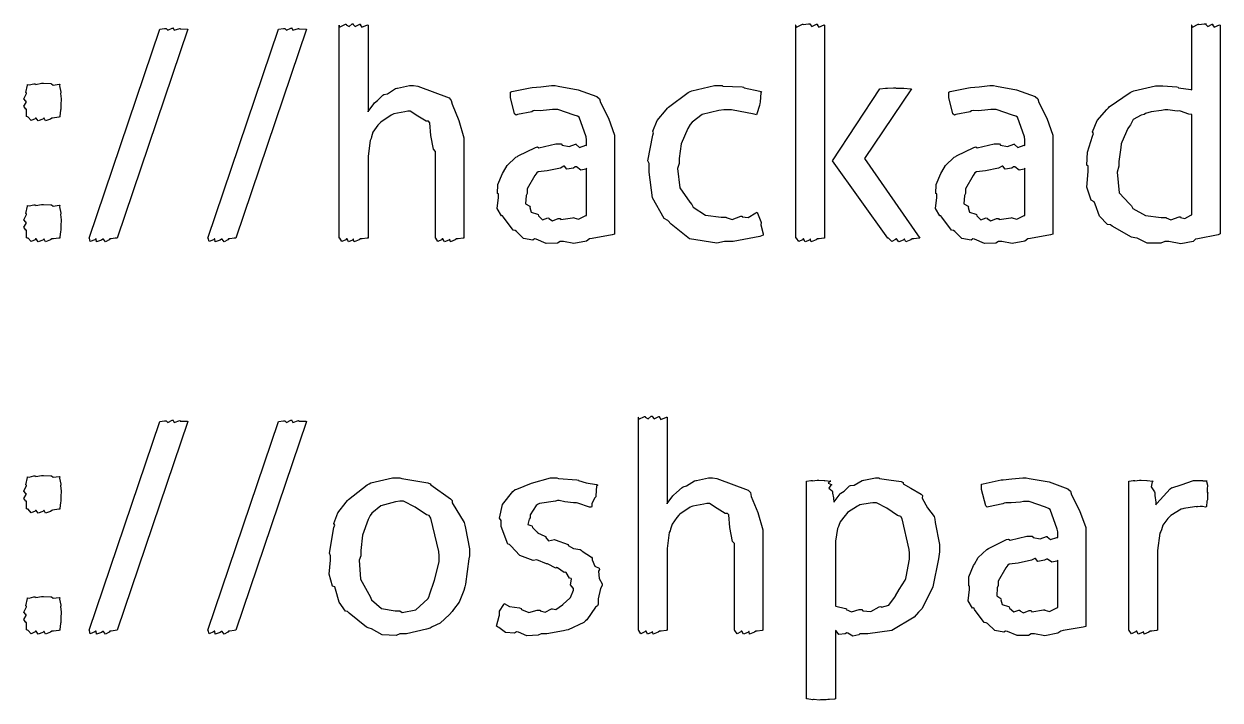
# Model space of a CAD drawing. Extents: x 1.97 to 9.39, y 0.66 to 7.28.
# Drawn here: x 3.45 to 4.136, y 0.661 to 1.049 of the extents above; entities that cross this region are included whole.
import ezdxf

# ---------------------------------------------------------------- set-up
doc = ezdxf.new("R2010")
doc.units = 0
doc.layers.get('0').update_dxf_attribs({"linetype": 'CONTINUOUS'})

msp = doc.modelspace()

# ---------------------------------------------------------------- linework, layer by layer
at = {"color": 0}
for points in [[(3.52767, 1.04617), (3.52767, 1.04617), (3.53043, 1.0466), (3.53136, 1.0466), (3.53131, 1.04655), (3.53228, 1.04563), (3.53467, 1.04682), (3.53549, 1.04682), (3.53537, 1.04671), (3.53581, 1.04557), (3.53907, 1.04666), (3.53939, 1.0466), (3.53939, 1.04633), (3.54335, 1.04628), (3.54372, 1.04617), (3.50315, 0.926378), (3.50211, 0.926324), (3.49978, 0.925944), (3.49903, 0.925944), (3.49864, 0.925347), (3.49647, 0.924154), (3.49528, 0.925726), (3.4949, 0.925726), (3.49414, 0.925185), (3.49132, 0.924154), (3.4911, 0.925944), (3.491, 0.925944), (3.4904, 0.925401), (3.48779, 0.924425), (3.48731, 0.926324), (3.48708, 0.926378), (3.52767, 1.04617)], [(3.59576, 1.04617), (3.59576, 1.04617), (3.59853, 1.0466), (3.59944, 1.0466), (3.59939, 1.04655), (3.60037, 1.04563), (3.60275, 1.04682), (3.60357, 1.04682), (3.60346, 1.04671), (3.60389, 1.04557), (3.60715, 1.04666), (3.60747, 1.0466), (3.60747, 1.04633), (3.61143, 1.04628), (3.61182, 1.04617), (3.57124, 0.926378), (3.57021, 0.926324), (3.56787, 0.925944), (3.56711, 0.925944), (3.56674, 0.925347), (3.56456, 0.924154), (3.56337, 0.925726), (3.56299, 0.925726), (3.56222, 0.925185), (3.5594, 0.924154), (3.55919, 0.925944), (3.55908, 0.925944), (3.55849, 0.925401), (3.55588, 0.924425), (3.55539, 0.926324), (3.55518, 0.926378), (3.59576, 1.04617)], [(3.63058, 1.04856), (3.63043, 1.04845), (3.63075, 1.04742), (3.63411, 1.04899), (3.6345, 1.04899), (3.6345, 1.04867), (3.63629, 1.04774), (3.63803, 1.04921), (3.63861, 1.04921), (3.63851, 1.04894), (3.63965, 1.04769), (3.64236, 1.04905), (3.64274, 1.04899), (3.64258, 1.04877), (3.64356, 1.04731), (3.64675, 1.04861), (3.64708, 1.04856), (3.64708, 0.998861), (3.64714, 0.999024), (3.65039, 1.00342), (3.65076, 1.00385), (3.65076, 1.00385), (3.6525, 1.00537), (3.65565, 1.0083), (3.65619, 1.00863), (3.65619, 1.00863), (3.65826, 1.00917), (3.66287, 1.0121), (3.66357, 1.01232), (3.6639, 1.01237), (3.67079, 1.01383), (3.67312, 1.01383), (3.67557, 1.01351), (3.69363, 1.00678), (3.69482, 1.00537), (3.69532, 1.0032), (3.69917, 0.993869), (3.70199, 0.983942), (3.70199, 0.980632), (3.70199, 0.926378), (3.70156, 0.926324), (3.69879, 0.925944), (3.69786, 0.925944), (3.69715, 0.925347), (3.69439, 0.924154), (3.69407, 0.925726), (3.69396, 0.925726), (3.69342, 0.925131), (3.69097, 0.924154), (3.68994, 0.925944), (3.68961, 0.925944), (3.68929, 0.925401), (3.68718, 0.924425), (3.68599, 0.926324), (3.68571, 0.926378), (3.68571, 0.976074), (3.68462, 0.977376), (3.68311, 0.985243), (3.68246, 0.992512), (3.68181, 0.993435), (3.68039, 0.993435), (3.67572, 0.996257), (3.67133, 0.999078), (3.66986, 0.999078), (3.66818, 0.998807), (3.66183, 0.997667), (3.66118, 0.997342), (3.66032, 0.996963), (3.65435, 0.992947), (3.65381, 0.99235), (3.65272, 0.991157), (3.6499, 0.987196), (3.64908, 0.984375), (3.64882, 0.983453), (3.64822, 0.982422), (3.64708, 0.973307), (3.64708, 0.970215), (3.64708, 0.926378), (3.6466, 0.926324), (3.64367, 0.925944), (3.64274, 0.925944), (3.64199, 0.925347), (3.63917, 0.924154), (3.63872, 0.925726), (3.63861, 0.925726), (3.63813, 0.925185), (3.6359, 0.924154), (3.63504, 0.925944), (3.63471, 0.925944), (3.63433, 0.925401), (3.632, 0.924425), (3.63086, 0.926324), (3.63058, 0.926378), (3.63058, 1.04856)], [(3.89247, 1.04856), (3.89236, 1.04845), (3.89285, 1.04742), (3.89621, 1.04899), (3.8966, 1.04899), (3.8966, 1.04888), (3.89968, 1.04921), (3.90072, 1.04921), (3.90061, 1.04894), (3.90169, 1.04769), (3.9044, 1.04905), (3.90483, 1.04899), (3.90468, 1.04877), (3.90565, 1.04731), (3.90864, 1.04861), (3.90896, 1.04856), (3.90896, 0.926378), (3.90853, 0.926324), (3.90576, 0.925944), (3.90483, 0.925944), (3.90408, 0.925347), (3.90121, 0.924154), (3.90082, 0.925726), (3.90072, 0.925726), (3.90022, 0.925185), (3.89789, 0.924154), (3.89692, 0.925944), (3.8966, 0.925944), (3.89626, 0.925401), (3.8941, 0.924425), (3.89279, 0.926324), (3.89247, 0.926378), (3.89247, 1.04856)], [(4.11951, 1.04856), (4.11942, 1.04845), (4.1199, 1.04742), (4.12326, 1.04899), (4.12364, 1.04899), (4.12364, 1.04888), (4.12674, 1.04921), (4.12776, 1.04921), (4.12765, 1.04894), (4.12869, 1.04769), (4.13129, 1.04905), (4.13167, 1.04899), (4.13151, 1.04877), (4.13249, 1.04731), (4.13547, 1.04861), (4.13579, 1.04856), (4.13579, 0.928765), (4.13465, 0.928276), (4.12299, 0.925944), (4.12169, 0.925726), (4.12028, 0.924425), (4.11322, 0.923122), (4.10639, 0.924425), (4.10411, 0.924425), (4.10183, 0.923503), (4.09397, 0.923503), (4.08832, 0.926269), (4.08697, 0.926594), (4.08496, 0.926975), (4.07383, 0.93316), (4.07286, 0.933974), (4.07124, 0.934244), (4.06662, 0.938965), (4.06407, 0.94591), (4.06353, 0.947211), (4.0619, 0.948025), (4.05935, 0.955567), (4.06006, 0.964626), (4.06006, 0.967611), (4.05931, 0.968207), (4.05968, 0.975694), (4.06256, 0.984864), (4.0631, 0.986274), (4.06261, 0.987358), (4.06526, 0.993761), (4.07081, 1.00005), (4.07178, 1.00103), (4.07221, 1.00163), (4.08415, 1.00982), (4.08544, 1.01036), (4.08626, 1.01085), (4.09879, 1.01362), (4.10303, 1.01362), (4.10303, 1.01362), (4.11094, 1.01307), (4.11171, 1.01297), (4.11203, 1.01259), (4.11897, 1.01161), (4.11951, 1.01145), (4.11951, 1.04856)], [(3.45182, 0.995822), (3.45128, 0.996039), (3.45117, 1.00005), (3.45117, 1.00038), (3.45079, 1.00038), (3.44971, 1.00201), (3.45096, 1.00423), (3.45096, 1.00494), (3.45079, 1.00488), (3.44971, 1.00618), (3.45111, 1.00933), (3.45117, 1.00971), (3.45085, 1.00987), (3.45171, 1.01411), (3.45182, 1.01449), (3.45182, 1.01449), (3.45275, 1.01421), (3.45546, 1.01492), (3.45637, 1.01492), (3.4566, 1.01454), (3.45985, 1.01514), (3.46094, 1.01514), (3.46094, 1.01514), (3.46511, 1.01497), (3.4655, 1.01492), (3.4655, 1.01492), (3.46653, 1.01416), (3.46983, 1.01459), (3.47026, 1.01449), (3.47021, 1.01373), (3.47086, 1.01015), (3.47092, 1.00971), (3.47076, 1.00939), (3.47114, 1.00624), (3.47114, 1.00515), (3.47092, 1.00402), (3.47092, 1.00081), (3.47092, 1.00038), (3.47071, 0.999675), (3.47032, 0.996257), (3.47026, 0.995822), (3.46972, 0.995768), (3.46604, 0.995226), (3.46571, 0.995171), (3.465, 0.994575), (3.46208, 0.993544), (3.46137, 0.995171), (3.46115, 0.995171), (3.46061, 0.994575), (3.45796, 0.993544), (3.45676, 0.995171), (3.45637, 0.995171), (3.45611, 0.994683), (3.45394, 0.993815), (3.45221, 0.995768), (3.45182, 0.995822)], [(3.77246, 0.982801), (3.77219, 0.984375), (3.76812, 0.99566), (3.76725, 0.996257), (3.7654, 0.996907), (3.75603, 1.00016), (3.75293, 1.00016), (3.75114, 0.999837), (3.74576, 0.999403), (3.74274, 0.999457), (3.74186, 0.999294), (3.741, 0.998861), (3.73286, 0.997179), (3.7321, 0.996907), (3.73118, 0.997721), (3.72885, 1.00705), (3.72885, 1.01015), (3.72965, 1.01042), (3.74007, 1.01264), (3.74121, 1.01275), (3.74121, 1.0127), (3.74625, 1.01318), (3.75239, 1.01383), (3.75444, 1.01383), (3.75613, 1.01351), (3.76753, 1.01145), (3.77837, 1.00754), (3.77983, 1.00624), (3.78039, 1.00412), (3.785, 0.995117), (3.78851, 0.985406), (3.78851, 0.98215), (3.78851, 0.928549), (3.78711, 0.928168), (3.77561, 0.926161), (3.77419, 0.925944), (3.77246, 0.924642), (3.76519, 0.923178), (3.75922, 0.924425), (3.75726, 0.924425), (3.75575, 0.923449), (3.74929, 0.92334), (3.7436, 0.925726), (3.74251, 0.925944), (3.74154, 0.925239), (3.73633, 0.926215), (3.73221, 0.930176), (3.73144, 0.930718), (3.73036, 0.930935), (3.72472, 0.938314), (3.72428, 0.939182), (3.72368, 0.939128), (3.72114, 0.94336), (3.7219, 0.949707), (3.7219, 0.951768), (3.7214, 0.951932), (3.72157, 0.957086), (3.72424, 0.963488), (3.72472, 0.964356), (3.72472, 0.964356), (3.72683, 0.968044), (3.73188, 0.972711), (3.73275, 0.973253), (3.73313, 0.973469), (3.74317, 0.978407), (3.74425, 0.978678), (3.74511, 0.978082), (3.75472, 0.980414), (3.75792, 0.980414), (3.7584, 0.979656), (3.76237, 0.978842), (3.766, 0.980251), (3.7666, 0.980197), (3.7665, 0.979981), (3.76839, 0.978407), (3.77203, 0.979656), (3.77246, 0.979546), (3.77246, 0.982801)], [(3.87033, 0.941135), (3.87044, 0.940701), (3.87235, 0.935926), (3.8725, 0.935275), (3.8724, 0.933974), (3.87375, 0.928765), (3.87381, 0.928114), (3.87181, 0.927354), (3.8565, 0.924425), (3.85146, 0.924425), (3.84706, 0.923449), (3.83138, 0.925944), (3.8209, 0.934407), (3.81912, 0.936361), (3.81685, 0.937554), (3.81028, 0.949382), (3.80826, 0.964193), (3.80826, 0.969129), (3.80757, 0.970594), (3.81044, 0.985351), (3.81087, 0.986708), (3.81044, 0.987685), (3.81293, 0.993761), (3.81803, 0.999837), (3.8189, 1.00081), (3.81933, 1.00141), (3.83062, 1.00982), (3.83192, 1.01036), (3.8329, 1.01091), (3.84581, 1.01383), (3.85015, 1.01383), (3.85058, 1.01351), (3.8616, 1.01313), (3.86253, 1.01297), (3.86285, 1.01259), (3.8719, 1.01069), (3.87272, 1.01036), (3.87244, 1.00987), (3.87196, 1.00429), (3.87185, 1.00363), (3.87153, 1.00239), (3.87011, 0.997613), (3.8699, 0.997125), (3.86849, 0.997504), (3.85553, 0.999946), (3.85124, 0.999946), (3.84831, 0.999621), (3.83882, 0.997342), (3.83301, 0.992893), (3.83192, 0.991482), (3.83051, 0.989312), (3.82667, 0.980469), (3.82563, 0.972006), (3.82563, 0.969129), (3.82465, 0.966363), (3.82596, 0.955132), (3.8316, 0.94694), (3.83279, 0.945692), (3.83356, 0.944011), (3.84065, 0.939507), (3.84956, 0.938314), (3.85254, 0.938314), (3.85249, 0.938097), (3.8559, 0.937011), (3.86094, 0.938857), (3.86165, 0.938965), (3.86171, 0.938639), (3.86518, 0.93826), (3.86957, 0.940918), (3.87033, 0.941135)], [(3.91351, 0.970649), (3.94065, 1.01188), (3.94065, 1.01188), (3.9439, 1.01232), (3.94499, 1.01232), (3.94499, 1.01232), (3.9484, 1.01253), (3.94954, 1.01253), (3.94993, 1.01232), (3.95394, 1.01237), (3.95432, 1.01232), (3.95432, 1.01232), (3.95844, 1.01199), (3.95888, 1.01188), (3.93175, 0.971951), (3.96365, 0.926378), (3.96322, 0.926324), (3.96012, 0.925944), (3.9591, 0.925944), (3.95839, 0.925293), (3.95562, 0.924154), (3.95481, 0.925726), (3.95454, 0.925726), (3.95404, 0.925131), (3.95144, 0.924154), (3.95014, 0.925944), (3.94976, 0.925944), (3.94954, 0.925456), (3.94743, 0.924425), (3.94558, 0.926324), (3.94521, 0.926378), (3.91351, 0.970649)], [(4.02387, 0.982801), (4.0236, 0.984375), (4.01953, 0.99566), (4.01867, 0.996257), (4.01682, 0.996907), (4.00743, 1.00016), (4.00435, 1.00016), (4.00256, 0.999837), (3.99718, 0.999403), (3.99414, 0.999457), (3.99328, 0.999294), (3.9924, 0.998861), (3.98426, 0.997179), (3.98351, 0.996907), (3.98258, 0.997721), (3.98025, 1.00705), (3.98025, 1.01015), (3.98107, 1.01042), (3.99149, 1.01264), (3.99262, 1.01275), (3.99262, 1.0127), (3.99767, 1.01318), (4.00379, 1.01383), (4.00586, 1.01383), (4.00754, 1.01351), (4.01893, 1.01145), (4.02979, 1.00754), (4.03125, 1.00624), (4.03179, 1.00412), (4.0364, 0.995117), (4.03993, 0.985406), (4.03993, 0.98215), (4.03993, 0.928549), (4.03851, 0.928168), (4.02701, 0.926161), (4.02561, 0.925944), (4.02387, 0.924642), (4.0166, 0.923178), (4.01064, 0.924425), (4.00868, 0.924425), (4.00717, 0.923449), (4.00071, 0.92334), (3.99501, 0.925726), (3.99393, 0.925944), (3.99294, 0.925239), (3.98774, 0.926215), (3.98361, 0.930176), (3.98286, 0.930718), (3.98178, 0.930935), (3.97613, 0.938314), (3.97569, 0.939182), (3.9751, 0.939128), (3.97254, 0.94336), (3.97331, 0.949707), (3.97331, 0.951768), (3.97282, 0.951932), (3.97299, 0.957086), (3.97564, 0.963488), (3.97613, 0.964356), (3.97613, 0.964356), (3.97825, 0.968044), (3.98329, 0.972711), (3.98415, 0.973253), (3.98454, 0.973469), (3.99457, 0.978407), (3.99567, 0.978678), (3.99653, 0.978082), (4.00613, 0.980414), (4.00933, 0.980414), (4.00982, 0.979656), (4.01378, 0.978842), (4.01742, 0.980251), (4.01801, 0.980197), (4.0179, 0.979981), (4.01981, 0.978407), (4.02344, 0.979656), (4.02387, 0.979546), (4.02387, 0.982801)], [(4.11951, 0.997342), (4.11789, 0.99745), (4.11301, 0.999186), (4.11236, 0.999294), (4.11122, 0.999132), (4.10585, 0.999946), (4.10411, 0.999946), (4.10215, 0.999621), (4.09625, 0.998807), (4.09299, 0.997775), (4.09218, 0.997342), (4.0905, 0.996907), (4.08594, 0.994303), (4.08447, 0.991374), (4.08393, 0.990614), (4.08296, 0.989204), (4.07937, 0.981392), (4.07915, 0.980414), (4.07889, 0.978407), (4.07764, 0.970324), (4.07764, 0.967611), (4.07667, 0.964085), (4.0779, 0.952311), (4.08376, 0.946018), (4.08501, 0.944824), (4.08572, 0.94336), (4.09293, 0.939236), (4.10194, 0.938097), (4.10499, 0.938097), (4.10493, 0.937989), (4.10764, 0.93674), (4.11236, 0.938476), (4.11301, 0.938531), (4.11301, 0.938206), (4.11567, 0.9375), (4.11903, 0.939507), (4.11951, 0.939615), (4.11951, 0.997342)], [(3.77246, 0.966525), (3.77203, 0.965983), (3.7691, 0.965386), (3.7666, 0.967176), (3.76594, 0.967176), (3.76497, 0.966525), (3.76112, 0.965875), (3.75982, 0.967611), (3.75944, 0.967611), (3.75738, 0.966525), (3.74989, 0.964953), (3.74468, 0.964356), (3.74382, 0.963704), (3.74274, 0.962294), (3.73839, 0.95459), (3.73839, 0.951986), (3.73774, 0.950738), (3.73747, 0.946072), (3.73981, 0.944661), (3.74013, 0.944174), (3.73981, 0.943847), (3.74067, 0.941189), (3.74425, 0.940104), (3.74468, 0.939833), (3.74479, 0.939074), (3.74724, 0.936903), (3.75022, 0.937989), (3.75076, 0.937879), (3.75071, 0.937608), (3.75293, 0.936307), (3.75618, 0.937663), (3.75726, 0.937663), (3.7576, 0.937011), (3.76438, 0.938043), (3.76508, 0.938097), (3.76503, 0.937989), (3.76779, 0.937175), (3.77192, 0.93929), (3.77246, 0.939399), (3.77246, 0.966525)], [(4.02387, 0.966525), (4.02344, 0.965983), (4.02051, 0.965386), (4.01801, 0.967176), (4.01736, 0.967176), (4.01639, 0.966525), (4.01253, 0.965875), (4.01124, 0.967611), (4.01085, 0.967611), (4.00879, 0.966525), (4.00131, 0.964953), (3.9961, 0.964356), (3.99522, 0.963704), (3.99414, 0.962294), (3.98981, 0.95459), (3.98981, 0.951986), (3.98915, 0.950738), (3.98888, 0.946072), (3.99121, 0.944661), (3.99154, 0.944174), (3.99121, 0.943847), (3.99208, 0.941189), (3.99567, 0.940104), (3.9961, 0.939833), (3.99621, 0.939074), (3.99864, 0.936903), (4.00163, 0.937989), (4.00217, 0.937879), (4.00211, 0.937608), (4.00435, 0.936307), (4.0076, 0.937663), (4.00868, 0.937663), (4.009, 0.937011), (4.01579, 0.938043), (4.0165, 0.938097), (4.01644, 0.937989), (4.01921, 0.937175), (4.02333, 0.93929), (4.02387, 0.939399), (4.02387, 0.966525)], [(3.45182, 0.926378), (3.45128, 0.926594), (3.45117, 0.93061), (3.45117, 0.930935), (3.45079, 0.930935), (3.44971, 0.932563), (3.45096, 0.934788), (3.45096, 0.935493), (3.45079, 0.935439), (3.44971, 0.93674), (3.45111, 0.939887), (3.45117, 0.940267), (3.45085, 0.940429), (3.45171, 0.944661), (3.45182, 0.945042), (3.45182, 0.945042), (3.45275, 0.944769), (3.45546, 0.945475), (3.45637, 0.945475), (3.4566, 0.945096), (3.45985, 0.945692), (3.46094, 0.945692), (3.46094, 0.945692), (3.46511, 0.945529), (3.4655, 0.945475), (3.4655, 0.945475), (3.46653, 0.944715), (3.46983, 0.94515), (3.47026, 0.945042), (3.47021, 0.944282), (3.47086, 0.940701), (3.47092, 0.940267), (3.47076, 0.939942), (3.47114, 0.936794), (3.47114, 0.93571), (3.47092, 0.934571), (3.47092, 0.931369), (3.47092, 0.930935), (3.47071, 0.930231), (3.47032, 0.926812), (3.47026, 0.926378), (3.46972, 0.926324), (3.46669, 0.925944), (3.46571, 0.925944), (3.46496, 0.925293), (3.46208, 0.924154), (3.46137, 0.925726), (3.46115, 0.925726), (3.46061, 0.925131), (3.45796, 0.924154), (3.45676, 0.925944), (3.45637, 0.925944), (3.45611, 0.925401), (3.45394, 0.924425), (3.45221, 0.926324), (3.45182, 0.926378)], [(3.80214, 0.823568), (3.80197, 0.82346), (3.80231, 0.822428), (3.80567, 0.824001), (3.80604, 0.824001), (3.80604, 0.823676), (3.80783, 0.822754), (3.80957, 0.824219), (3.81017, 0.824219), (3.81006, 0.823947), (3.81119, 0.8227), (3.81392, 0.824056), (3.81429, 0.824001), (3.81413, 0.823785), (3.81511, 0.822319), (3.81831, 0.823622), (3.81863, 0.823568), (3.81863, 0.773872), (3.81868, 0.774035), (3.82194, 0.778429), (3.82232, 0.778862), (3.82232, 0.778862), (3.82406, 0.780382), (3.82721, 0.783311), (3.82775, 0.783638), (3.82775, 0.783638), (3.82981, 0.784179), (3.83442, 0.78711), (3.83512, 0.787326), (3.83544, 0.787381), (3.84233, 0.788846), (3.84467, 0.788846), (3.84711, 0.788519), (3.86518, 0.781793), (3.86637, 0.780382), (3.86686, 0.778212), (3.87071, 0.768881), (3.87354, 0.758951), (3.87354, 0.755643), (3.87354, 0.701389), (3.8731, 0.701335), (3.87033, 0.700956), (3.86942, 0.700956), (3.86871, 0.700358), (3.86594, 0.699164), (3.86561, 0.700737), (3.8655, 0.700737), (3.86496, 0.700142), (3.86253, 0.699164), (3.86149, 0.700956), (3.86117, 0.700956), (3.86083, 0.700412), (3.85872, 0.699436), (3.85753, 0.701335), (3.85726, 0.701389), (3.85726, 0.751085), (3.85618, 0.752388), (3.85465, 0.760254), (3.854, 0.767524), (3.85335, 0.768446), (3.85194, 0.768446), (3.84728, 0.771268), (3.84289, 0.774089), (3.84142, 0.774089), (3.83974, 0.773817), (3.83339, 0.772678), (3.83274, 0.772353), (3.83187, 0.771972), (3.8259, 0.767958), (3.82536, 0.767361), (3.82428, 0.766168), (3.82146, 0.762207), (3.82064, 0.759386), (3.82036, 0.758464), (3.81976, 0.757433), (3.81863, 0.748318), (3.81863, 0.745226), (3.81863, 0.701389), (3.81814, 0.701335), (3.81521, 0.700956), (3.81429, 0.700956), (3.81353, 0.700358), (3.81071, 0.699164), (3.81028, 0.700737), (3.81017, 0.700737), (3.80968, 0.700196), (3.80746, 0.699164), (3.80658, 0.700956), (3.80626, 0.700956), (3.80588, 0.700412), (3.80354, 0.699436), (3.8024, 0.701335), (3.80214, 0.701389), (3.80214, 0.823568)], [(3.52767, 0.821181), (3.52767, 0.821181), (3.53043, 0.821615), (3.53136, 0.821615), (3.53131, 0.82156), (3.53228, 0.820637), (3.53467, 0.821832), (3.53549, 0.821832), (3.53537, 0.821724), (3.53581, 0.820583), (3.53907, 0.821669), (3.53939, 0.821615), (3.53939, 0.821343), (3.54335, 0.821289), (3.54372, 0.821181), (3.50315, 0.701389), (3.50211, 0.701335), (3.49978, 0.700956), (3.49903, 0.700956), (3.49864, 0.700358), (3.49647, 0.699164), (3.49528, 0.700737), (3.4949, 0.700737), (3.49414, 0.700196), (3.49132, 0.699164), (3.4911, 0.700956), (3.491, 0.700956), (3.4904, 0.700412), (3.48779, 0.699436), (3.48731, 0.701335), (3.48708, 0.701389), (3.52767, 0.821181)], [(3.59576, 0.821181), (3.59576, 0.821181), (3.59853, 0.821615), (3.59944, 0.821615), (3.59939, 0.82156), (3.60037, 0.820637), (3.60275, 0.821832), (3.60357, 0.821832), (3.60346, 0.821724), (3.60389, 0.820583), (3.60715, 0.821669), (3.60747, 0.821615), (3.60747, 0.821343), (3.61143, 0.821289), (3.61182, 0.821181), (3.57124, 0.701389), (3.57021, 0.701335), (3.56787, 0.700956), (3.56711, 0.700956), (3.56674, 0.700358), (3.56456, 0.699164), (3.56337, 0.700737), (3.56299, 0.700737), (3.56222, 0.700196), (3.5594, 0.699164), (3.55919, 0.700956), (3.55908, 0.700956), (3.55849, 0.700412), (3.55588, 0.699436), (3.55539, 0.701335), (3.55518, 0.701389), (3.59576, 0.821181)], [(3.45182, 0.770833), (3.45128, 0.77105), (3.45117, 0.775065), (3.45117, 0.77539), (3.45079, 0.77539), (3.44971, 0.777018), (3.45096, 0.779243), (3.45096, 0.779949), (3.45079, 0.779893), (3.44971, 0.781196), (3.45111, 0.784343), (3.45117, 0.784722), (3.45085, 0.784885), (3.45171, 0.789117), (3.45182, 0.789497), (3.45182, 0.789497), (3.45275, 0.789225), (3.45546, 0.789931), (3.45637, 0.789931), (3.4566, 0.789551), (3.45985, 0.790147), (3.46094, 0.790147), (3.46094, 0.790147), (3.46511, 0.789985), (3.4655, 0.789931), (3.4655, 0.789931), (3.46653, 0.789171), (3.46983, 0.789606), (3.47026, 0.789497), (3.47021, 0.788738), (3.47086, 0.785157), (3.47092, 0.784722), (3.47076, 0.784397), (3.47114, 0.78125), (3.47114, 0.780165), (3.47092, 0.779025), (3.47092, 0.775825), (3.47092, 0.77539), (3.47071, 0.774685), (3.47032, 0.771268), (3.47026, 0.770833), (3.46972, 0.770779), (3.46604, 0.770236), (3.46571, 0.770182), (3.465, 0.769586), (3.46208, 0.768554), (3.46137, 0.770182), (3.46115, 0.770182), (3.46061, 0.769586), (3.45796, 0.768554), (3.45676, 0.770182), (3.45637, 0.770182), (3.45611, 0.769694), (3.45394, 0.768826), (3.45221, 0.770779), (3.45182, 0.770833)], [(3.66531, 0.699436), (3.66314, 0.69846), (3.65511, 0.698785), (3.64899, 0.702149), (3.64774, 0.702692), (3.64626, 0.703179), (3.63618, 0.711262), (3.63536, 0.71224), (3.63417, 0.712349), (3.63049, 0.717449), (3.62836, 0.725043), (3.62799, 0.726346), (3.62674, 0.726779), (3.62483, 0.733561), (3.6256, 0.741536), (3.6256, 0.74414), (3.62489, 0.745606), (3.62756, 0.760363), (3.62799, 0.761719), (3.6275, 0.762696), (3.62967, 0.768772), (3.6345, 0.774849), (3.63536, 0.775825), (3.63585, 0.776421), (3.64649, 0.784831), (3.64774, 0.785374), (3.64876, 0.785915), (3.66114, 0.788846), (3.66531, 0.788846), (3.66644, 0.788519), (3.68143, 0.785969), (3.68267, 0.785374), (3.68311, 0.784776), (3.69439, 0.776856), (3.69526, 0.775825), (3.69536, 0.774468), (3.70221, 0.763129), (3.70264, 0.761719), (3.7029, 0.759983), (3.70524, 0.748101), (3.70524, 0.74414), (3.70486, 0.742458), (3.70307, 0.727756), (3.70264, 0.726346), (3.70204, 0.724121), (3.69933, 0.717449), (3.69607, 0.713271), (3.69526, 0.71224), (3.69374, 0.710394), (3.68853, 0.705458), (3.68392, 0.703287), (3.68267, 0.702692), (3.68061, 0.70204), (3.66911, 0.699436), (3.66531, 0.699436)], [(3.72515, 0.716797), (3.72515, 0.716797), (3.72825, 0.715061), (3.734, 0.714193), (3.73492, 0.713976), (3.73503, 0.713217), (3.73931, 0.711589), (3.74414, 0.71289), (3.74576, 0.71289), (3.74582, 0.712457), (3.74875, 0.711697), (3.75233, 0.71365), (3.75293, 0.713758), (3.75293, 0.713758), (3.75478, 0.713271), (3.75857, 0.715929), (3.759, 0.716146), (3.75906, 0.716362), (3.76286, 0.719889), (3.76313, 0.720269), (3.76313, 0.720269), (3.76486, 0.724338), (3.76486, 0.725694), (3.76465, 0.72564), (3.76324, 0.727376), (3.76378, 0.730794), (3.76357, 0.731119), (3.76264, 0.731337), (3.76064, 0.734592), (3.76031, 0.73481), (3.7595, 0.734592), (3.75575, 0.73725), (3.75532, 0.737414), (3.75489, 0.736979), (3.75, 0.739421), (3.74946, 0.739583), (3.74382, 0.741754), (3.74175, 0.741374), (3.7341, 0.744358), (3.72894, 0.749838), (3.72819, 0.750651), (3.72726, 0.750868), (3.72342, 0.76096), (3.72342, 0.764324), (3.72254, 0.765625), (3.72412, 0.773492), (3.73008, 0.781033), (3.73144, 0.782118), (3.73242, 0.782335), (3.74083, 0.785753), (3.75168, 0.788846), (3.75532, 0.788846), (3.75629, 0.788519), (3.76682, 0.787761), (3.7679, 0.787543), (3.76785, 0.787272), (3.77214, 0.785969), (3.77815, 0.785047), (3.77897, 0.784722), (3.77806, 0.784179), (3.77778, 0.778592), (3.77767, 0.777994), (3.77696, 0.777126), (3.7755, 0.773981), (3.7755, 0.772353), (3.77528, 0.771918), (3.77414, 0.772081), (3.76747, 0.774306), (3.7666, 0.774522), (3.76492, 0.774468), (3.75987, 0.775065), (3.75678, 0.775825), (3.75575, 0.775825), (3.75461, 0.775444), (3.74544, 0.774035), (3.74468, 0.773654), (3.7436, 0.773058), (3.74013, 0.767686), (3.74013, 0.765842), (3.73947, 0.765192), (3.73872, 0.762153), (3.741, 0.761393), (3.74121, 0.761068), (3.74137, 0.760417), (3.74393, 0.757867), (3.74425, 0.757596), (3.74431, 0.757324), (3.74858, 0.755425), (3.74903, 0.755208), (3.74892, 0.754719), (3.75065, 0.752658), (3.75396, 0.753418), (3.75444, 0.753256), (3.76183, 0.750651), (3.76188, 0.75), (3.76486, 0.748264), (3.76882, 0.747721), (3.76942, 0.747396), (3.76997, 0.746744), (3.77528, 0.743326), (3.77572, 0.742839), (3.77561, 0.741754), (3.77713, 0.738226), (3.77957, 0.736979), (3.77983, 0.736328), (3.77929, 0.735351), (3.77957, 0.731174), (3.78136, 0.728082), (3.78136, 0.726997), (3.78043, 0.725315), (3.77908, 0.71951), (3.77914, 0.716362), (3.77875, 0.715494), (3.7775, 0.714681), (3.77257, 0.707465), (3.77181, 0.706814), (3.77078, 0.705783), (3.76183, 0.701714), (3.76074, 0.701389), (3.75917, 0.701064), (3.74957, 0.699436), (3.74642, 0.699436), (3.74468, 0.698514), (3.73817, 0.698242), (3.73329, 0.700358), (3.73232, 0.700521), (3.73112, 0.699815), (3.72597, 0.700142), (3.72211, 0.703071), (3.72125, 0.703342), (3.72071, 0.703722), (3.72233, 0.709526), (3.72254, 0.710069), (3.72254, 0.710069), (3.72254, 0.712403), (3.72488, 0.716254), (3.72515, 0.716797)], [(3.89865, 0.786893), (3.8986, 0.786893), (3.89854, 0.786947), (3.90104, 0.787326), (3.90192, 0.787326), (3.90196, 0.787164), (3.90468, 0.787543), (3.9056, 0.787543), (3.9056, 0.787543), (3.90875, 0.787381), (3.90907, 0.787326), (3.90907, 0.787326), (3.91228, 0.787001), (3.91254, 0.786893), (3.91211, 0.786838), (3.91108, 0.785861), (3.91292, 0.785047), (3.91297, 0.784722), (3.91249, 0.784614), (3.91146, 0.782932), (3.91336, 0.781358), (3.91342, 0.781033), (3.91342, 0.780057), (3.91401, 0.777453), (3.91407, 0.777126), (3.91401, 0.776639), (3.91428, 0.77539), (3.91428, 0.774957), (3.91444, 0.775065), (3.91781, 0.779568), (3.91818, 0.779949), (3.91818, 0.779949), (3.92014, 0.78125), (3.92329, 0.784179), (3.92383, 0.784506), (3.92383, 0.784506), (3.92594, 0.78456), (3.9305, 0.787381), (3.93121, 0.787543), (3.93153, 0.787543), (3.9381, 0.788846), (3.94032, 0.788846), (3.94043, 0.788519), (3.94575, 0.787706), (3.9529, 0.786675), (3.954, 0.786242), (3.954, 0.785428), (3.95839, 0.782986), (3.96431, 0.779514), (3.96506, 0.778646), (3.965, 0.777126), (3.96793, 0.771701), (3.97179, 0.766601), (3.97222, 0.765192), (3.97233, 0.763183), (3.97483, 0.750543), (3.97483, 0.746311), (3.97428, 0.74235), (3.97103, 0.726238), (3.96485, 0.713867), (3.96289, 0.711806), (3.96024, 0.708876), (3.9476, 0.701226), (3.93381, 0.699436), (3.92925, 0.699436), (3.92865, 0.698785), (3.92518, 0.698079), (3.92231, 0.699815), (3.92165, 0.699869), (3.92079, 0.699274), (3.9171, 0.698893), (3.91558, 0.701064), (3.91515, 0.701172), (3.91515, 0.66211), (3.91461, 0.661838), (3.91174, 0.661675), (3.91081, 0.661675), (3.90978, 0.661567), (3.90744, 0.661458), (3.90668, 0.661458), (3.90576, 0.66135), (3.90294, 0.661675), (3.90256, 0.661675), (3.90192, 0.661512), (3.89893, 0.662056), (3.89865, 0.66211), (3.89865, 0.786893)], [(4.04264, 0.757813), (4.04237, 0.759386), (4.03831, 0.770671), (4.03743, 0.771268), (4.0356, 0.771918), (4.02621, 0.775174), (4.02311, 0.775174), (4.02132, 0.774849), (4.01594, 0.774414), (4.01292, 0.774468), (4.01204, 0.774306), (4.01118, 0.773872), (4.00304, 0.77219), (4.00228, 0.771918), (4.00136, 0.772732), (3.99903, 0.782064), (3.99903, 0.785157), (3.99983, 0.785428), (4.01025, 0.787651), (4.01139, 0.787761), (4.01139, 0.787706), (4.01644, 0.788194), (4.02257, 0.788846), (4.02463, 0.788846), (4.02632, 0.788519), (4.03771, 0.786458), (4.04856, 0.782553), (4.05003, 0.78125), (4.05057, 0.779135), (4.05518, 0.770128), (4.05871, 0.760417), (4.05871, 0.757161), (4.05871, 0.70356), (4.05729, 0.703179), (4.04579, 0.701172), (4.04438, 0.700956), (4.04264, 0.699653), (4.03537, 0.698188), (4.0294, 0.699436), (4.02746, 0.699436), (4.02593, 0.69846), (4.01947, 0.698351), (4.01378, 0.700737), (4.01269, 0.700956), (4.01172, 0.70025), (4.00651, 0.701226), (4.00239, 0.705186), (4.00163, 0.705729), (4.00054, 0.705946), (3.9949, 0.713325), (3.99447, 0.714193), (3.99387, 0.714139), (3.99132, 0.718371), (3.99208, 0.724718), (3.99208, 0.726779), (3.9916, 0.726942), (3.99175, 0.732096), (3.99442, 0.738499), (3.9949, 0.739367), (3.9949, 0.739367), (3.99701, 0.743056), (4.00206, 0.747721), (4.00293, 0.748264), (4.00331, 0.748481), (4.01335, 0.753418), (4.01443, 0.753689), (4.01531, 0.753093), (4.0249, 0.755425), (4.0281, 0.755425), (4.0286, 0.754665), (4.03256, 0.753851), (4.03618, 0.755262), (4.03678, 0.755208), (4.03668, 0.754992), (4.03857, 0.753418), (4.04221, 0.754665), (4.04264, 0.754557), (4.04264, 0.757813)], [(4.08339, 0.786893), (4.08339, 0.786893), (4.08356, 0.786947), (4.08599, 0.787326), (4.08686, 0.787326), (4.08692, 0.787164), (4.08963, 0.787543), (4.09056, 0.787543), (4.09056, 0.787543), (4.09369, 0.787381), (4.09403, 0.787326), (4.09403, 0.787326), (4.09722, 0.787001), (4.0975, 0.786893), (4.0969, 0.786567), (4.09619, 0.783638), (4.09825, 0.780871), (4.09836, 0.780165), (4.09842, 0.778754), (4.09901, 0.774794), (4.09901, 0.773438), (4.0995, 0.774197), (4.10715, 0.782553), (4.10813, 0.783203), (4.10813, 0.783149), (4.11344, 0.784776), (4.1205, 0.787326), (4.12289, 0.787326), (4.12289, 0.787326), (4.125, 0.787326), (4.12571, 0.787326), (4.12592, 0.78711), (4.12793, 0.787164), (4.1281, 0.78711), (4.12793, 0.786675), (4.12853, 0.78456), (4.12853, 0.783854), (4.12836, 0.78304), (4.12831, 0.78049), (4.12875, 0.780436), (4.12875, 0.780382), (4.12853, 0.779406), (4.12853, 0.776639), (4.12853, 0.776258), (4.12825, 0.775444), (4.12793, 0.772461), (4.12788, 0.772136), (4.12744, 0.772081), (4.12565, 0.772353), (4.12506, 0.772353), (4.12435, 0.772299), (4.12218, 0.77219), (4.12289, 0.772353), (4.12289, 0.772353), (4.12121, 0.772244), (4.11507, 0.771268), (4.11442, 0.77105), (4.1135, 0.770887), (4.10758, 0.767253), (4.10704, 0.76671), (4.1059, 0.765571), (4.10297, 0.761719), (4.10215, 0.758951), (4.10183, 0.758029), (4.10118, 0.757053), (4.09988, 0.747233), (4.09988, 0.743924), (4.09988, 0.701389), (4.09939, 0.701335), (4.09663, 0.700956), (4.09576, 0.700956), (4.095, 0.700358), (4.09218, 0.699164), (4.0919, 0.700737), (4.09185, 0.700737), (4.09131, 0.700142), (4.08882, 0.699164), (4.088, 0.700956), (4.08772, 0.700956), (4.08735, 0.700412), (4.08507, 0.699436), (4.08371, 0.701335), (4.08339, 0.701389), (4.08339, 0.786893)], [(3.66531, 0.712457), (3.66667, 0.711535), (3.67449, 0.713162), (3.68132, 0.719347), (3.68224, 0.720703), (3.6824, 0.721679), (3.68528, 0.730143), (3.68788, 0.740668), (3.68788, 0.74414), (3.68778, 0.746528), (3.68317, 0.765787), (3.68224, 0.767144), (3.68056, 0.767686), (3.6741, 0.772081), (3.66749, 0.77539), (3.66531, 0.77539), (3.66287, 0.775011), (3.65451, 0.772786), (3.64925, 0.768554), (3.64839, 0.767144), (3.64719, 0.764919), (3.64388, 0.756022), (3.64296, 0.747125), (3.64296, 0.74414), (3.64199, 0.74159), (3.64279, 0.730686), (3.64746, 0.722114), (3.64839, 0.720703), (3.64899, 0.718912), (3.65489, 0.713867), (3.66271, 0.712457), (3.66531, 0.712457)], [(3.91515, 0.715494), (3.91547, 0.715278), (3.9209, 0.713867), (3.92144, 0.713758), (3.92139, 0.713379), (3.92432, 0.711914), (3.92882, 0.713325), (3.93033, 0.713325), (3.93088, 0.712565), (3.93554, 0.71224), (3.94032, 0.714789), (3.94119, 0.715061), (3.94162, 0.714626), (3.94575, 0.715821), (3.94906, 0.720269), (3.94965, 0.720921), (3.94954, 0.721138), (3.95182, 0.724826), (3.95514, 0.730143), (3.95551, 0.731119), (3.95578, 0.731987), (3.95768, 0.742242), (3.95768, 0.74566), (3.95742, 0.747667), (3.9535, 0.765408), (3.95269, 0.76671), (3.95085, 0.767199), (3.94467, 0.771376), (3.93864, 0.774522), (3.93664, 0.774522), (3.93511, 0.774251), (3.92925, 0.773275), (3.9286, 0.773004), (3.92779, 0.772569), (3.92215, 0.768989), (3.92165, 0.768446), (3.92068, 0.767307), (3.91797, 0.763672), (3.91715, 0.761556), (3.91689, 0.760851), (3.91629, 0.759765), (3.91515, 0.752442), (3.91515, 0.75), (3.91515, 0.715494)], [(4.04264, 0.741536), (4.04221, 0.740994), (4.03928, 0.740397), (4.03678, 0.742188), (4.03614, 0.742188), (4.03515, 0.741536), (4.03131, 0.740886), (4.03, 0.742622), (4.02962, 0.742622), (4.02756, 0.741536), (4.02007, 0.739963), (4.01486, 0.739367), (4.014, 0.738715), (4.01292, 0.737304), (4.00857, 0.729601), (4.00857, 0.726997), (4.00792, 0.725749), (4.00765, 0.721083), (4.00999, 0.719672), (4.01031, 0.719185), (4.00999, 0.718858), (4.01085, 0.7162), (4.01443, 0.715115), (4.01486, 0.714844), (4.01497, 0.714085), (4.01742, 0.711914), (4.0204, 0.712999), (4.02094, 0.71289), (4.02089, 0.712619), (4.02311, 0.711317), (4.02636, 0.712674), (4.02746, 0.712674), (4.02778, 0.712022), (4.03456, 0.713053), (4.03526, 0.713108), (4.03521, 0.712999), (4.03797, 0.712185), (4.0421, 0.714301), (4.04264, 0.71441), (4.04264, 0.741536)], [(3.45182, 0.701389), (3.45128, 0.701606), (3.45117, 0.705621), (3.45117, 0.705946), (3.45079, 0.705946), (3.44971, 0.707574), (3.45096, 0.709799), (3.45096, 0.710504), (3.45079, 0.710449), (3.44971, 0.711751), (3.45111, 0.714899), (3.45117, 0.715278), (3.45085, 0.71544), (3.45171, 0.719672), (3.45182, 0.720053), (3.45182, 0.720053), (3.45275, 0.719781), (3.45546, 0.720486), (3.45637, 0.720486), (3.4566, 0.720107), (3.45985, 0.720703), (3.46094, 0.720703), (3.46094, 0.720703), (3.46511, 0.72054), (3.4655, 0.720486), (3.4655, 0.720486), (3.46653, 0.719726), (3.46983, 0.720161), (3.47026, 0.720053), (3.47021, 0.719293), (3.47086, 0.715712), (3.47092, 0.715278), (3.47076, 0.714953), (3.47114, 0.711806), (3.47114, 0.710721), (3.47092, 0.709581), (3.47092, 0.706381), (3.47092, 0.705946), (3.47071, 0.70524), (3.47032, 0.701824), (3.47026, 0.701389), (3.46972, 0.701335), (3.46669, 0.700956), (3.46571, 0.700956), (3.46496, 0.700304), (3.46208, 0.699164), (3.46137, 0.700737), (3.46115, 0.700737), (3.46061, 0.700142), (3.45796, 0.699164), (3.45676, 0.700956), (3.45637, 0.700956), (3.45611, 0.700412), (3.45394, 0.699436), (3.45221, 0.701335), (3.45182, 0.701389)]]:
    msp.add_lwpolyline(points, close=True, dxfattribs=at)

doc.saveas('drawing.dxf')
